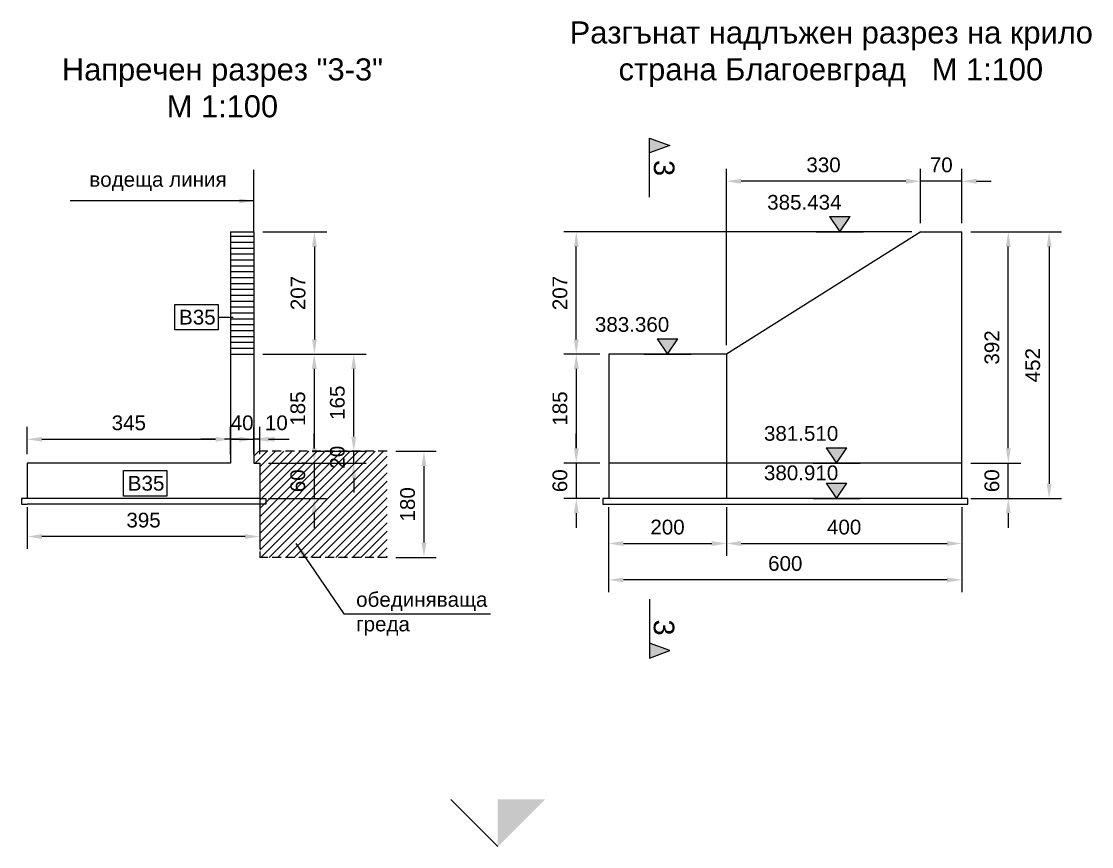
# Model space of a CAD drawing. Header units: centimetres. Extents: x 8495135 to 959133560, y 4530079 to 463453963.
# Drawn here: x 958985144 to 958986962, y 463397220 to 463398621 of the extents above; entities that cross this region are included whole.
import ezdxf
from ezdxf.enums import TextEntityAlignment as Align

# ---------------------------------------------------------------- set-up
doc = ezdxf.new("R2010")
doc.units = ezdxf.units.CM
doc.header["$LTSCALE"] = 0.1
doc.linetypes.add('CONTINU', pattern=[0])
doc.linetypes.add('DASHED', pattern=[0.75, 0.5, -0.25])
for name, color, linetype in [('40_REF_ELEV', 7, 'Continuous'), ('br_dimension', 1, 'Continuous'), ('br_hatch_tumen', 8, 'Continuous'), ('br_view_yellow', 2, 'Continuous')]:
    doc.layers.add(name, color=color, linetype=linetype)
doc.styles.add('1-10 cm', font='arial.ttf', dxfattribs={"height": 2.5})
doc.styles.add('1-50 cm', font='arial.ttf', dxfattribs={"height": 12.5})
doc.styles.add('MM 1 to 100', font='arial.ttf', dxfattribs={"height": 25})
doc.styles.add('MM_ARIAL', font='arial.ttf')
doc.dimstyles.new('MM DIM 1 to 100', dxfattribs={"dimscale": 10, "dimtxt": 2.5, "dimasz": 2.5, "dimexe": 2.1, "dimexo": 1.5, "dimgap": 1.5, "dimtad": 1, "dimdec": 0, "dimdsep": 46, "dimtxsty": 'MM_ARIAL', "dimcen": 3, "dimclrd": 1, "dimclre": 1, "dimclrt": 7, "dimaunit": 2, "dimadec": 1, "dimazin": 0, "dimtp": 100, "dimtm": 3, "dimtfac": 1, "dimtdec": 0, "dimtix": 1, "dimtmove": 0, "dimatfit": 3, "dimfxl": 0, "dimtolj": 1, "dimtzin": 0, "dimarcsym": 0})

# ---------------------------------------------------------------- blocks, each defined once
blk = doc.blocks.new('*D333')
at = {"layer": 'br_hatch_tumen', "color": 1, "lineweight": -2, "transparency": 16777216}
for p, q in [((958985553.8, 463398263.3), (958985662.6, 463398263.3)), ((958985641.6, 463398238.3), (958985641.6, 463398080.9)), ((958985553.8, 463398055.9), (958985662.6, 463398055.9))]:
    blk.add_line(p, q, dxfattribs=at)
at = {"layer": 'br_hatch_tumen', "color": 1, "transparency": 16777216}
for points in [[(958985637.5, 463398238.3), (958985645.8, 463398238.3), (958985641.6, 463398263.3)], [(958985637.5, 463398080.9), (958985645.8, 463398080.9), (958985641.6, 463398055.9)]]:
    blk.add_solid(points, dxfattribs=at)
at = {"layer": 'br_hatch_tumen', "color": 7, "transparency": 16777216, "insert": (958985613.9, 463398159.6), "char_height": 25, "attachment_point": 5, "rotation": 90, "style": 'MM_ARIAL'}
blk.add_mtext('\\A1;207', dxfattribs=at)
blk = doc.blocks.new('*D334')
at = {"layer": 'br_hatch_tumen', "color": 1, "lineweight": -2, "transparency": 16777216}
for p, q in [((958985637.6, 463398055.9), (958985662.3, 463398055.9)), ((958985641.3, 463398030.9), (958985641.3, 463397895.9)), ((958985563.8, 463397870.9), (958985662.3, 463397870.9))]:
    blk.add_line(p, q, dxfattribs=at)
at = {"layer": 'br_hatch_tumen', "color": 1, "transparency": 16777216}
for points in [[(958985637.1, 463398030.9), (958985645.5, 463398030.9), (958985641.3, 463398055.9)], [(958985637.1, 463397895.9), (958985645.5, 463397895.9), (958985641.3, 463397870.9)]]:
    blk.add_solid(points, dxfattribs=at)
at = {"layer": 'br_hatch_tumen', "color": 7, "transparency": 16777216, "insert": (958985613.5, 463397963.4), "char_height": 25, "attachment_point": 5, "rotation": 90, "style": 'MM_ARIAL'}
blk.add_mtext('\\A1;185', dxfattribs=at)
blk = doc.blocks.new('*D335')
at = {"layer": 'br_hatch_tumen', "color": 1, "lineweight": -2, "transparency": 16777216}
for p, q in [((958985641.3, 463397895.9), (958985641.3, 463397920.9)), ((958985626.3, 463397870.9), (958985620.3, 463397870.9)), ((958985641.3, 463397870.9), (958985641.3, 463397810.9)), ((958985563.8, 463397810.9), (958985662.3, 463397810.9)), ((958985641.3, 463397785.9), (958985641.3, 463397760.9))]:
    blk.add_line(p, q, dxfattribs=at)
at = {"layer": 'br_hatch_tumen', "color": 1, "transparency": 16777216}
for points in [[(958985637.1, 463397895.9), (958985645.5, 463397895.9), (958985641.3, 463397870.9)], [(958985637.1, 463397785.9), (958985645.5, 463397785.9), (958985641.3, 463397810.9)]]:
    blk.add_solid(points, dxfattribs=at)
at = {"layer": 'br_hatch_tumen', "color": 7, "transparency": 16777216, "insert": (958985613.5, 463397840.9), "char_height": 25, "attachment_point": 5, "rotation": 90, "style": 'MM_ARIAL'}
blk.add_mtext('\\A1;60', dxfattribs=at)
blk = doc.blocks.new('*D336')
at = {"layer": 'br_hatch_tumen', "color": 1, "lineweight": -2, "transparency": 16777216}
for p, q in [((958985153.8, 463397885.9), (958985153.8, 463397932.3)), ((958985498.8, 463397885.9), (958985498.8, 463397932.3)), ((958985178.8, 463397911.3), (958985473.8, 463397911.3))]:
    blk.add_line(p, q, dxfattribs=at)
at = {"layer": 'br_hatch_tumen', "color": 1, "transparency": 16777216}
for points in [[(958985178.8, 463397915.5), (958985178.8, 463397907.2), (958985153.8, 463397911.3)], [(958985473.8, 463397915.5), (958985473.8, 463397907.2), (958985498.8, 463397911.3)]]:
    blk.add_solid(points, dxfattribs=at)
at = {"layer": 'br_hatch_tumen', "color": 7, "transparency": 16777216, "insert": (958985326.3, 463397939.1), "char_height": 25, "attachment_point": 5, "style": 'MM_ARIAL'}
blk.add_mtext('\\A1;345', dxfattribs=at)
blk = doc.blocks.new('*D337')
at = {"layer": 'br_hatch_tumen', "color": 1, "lineweight": -2, "transparency": 16777216}
for p, q in [((958985498.8, 463397885.9), (958985498.8, 463397932.3)), ((958985538.8, 463397885.9), (958985538.8, 463397932.3)), ((958985473.8, 463397911.3), (958985448.8, 463397911.3)), ((958985498.8, 463397911.3), (958985538.8, 463397911.3)), ((958985563.8, 463397911.3), (958985588.8, 463397911.3))]:
    blk.add_line(p, q, dxfattribs=at)
at = {"layer": 'br_hatch_tumen', "color": 1, "transparency": 16777216}
for points in [[(958985473.8, 463397915.5), (958985473.8, 463397907.2), (958985498.8, 463397911.3)], [(958985563.8, 463397915.5), (958985563.8, 463397907.2), (958985538.8, 463397911.3)]]:
    blk.add_solid(points, dxfattribs=at)
at = {"layer": 'br_hatch_tumen', "color": 7, "transparency": 16777216, "insert": (958985518.8, 463397939.1), "char_height": 25, "attachment_point": 5, "style": 'MM_ARIAL'}
blk.add_mtext('\\A1;40', dxfattribs=at)
blk = doc.blocks.new('*D338')
at = {"layer": 'br_hatch_tumen', "color": 1, "lineweight": -2, "transparency": 16777216}
for p, q in [((958985153.8, 463397795.9), (958985153.8, 463397725.3)), ((958985548.8, 463397795.9), (958985548.8, 463397725.3)), ((958985523.8, 463397746.3), (958985178.8, 463397746.3))]:
    blk.add_line(p, q, dxfattribs=at)
at = {"layer": 'br_hatch_tumen', "color": 1, "transparency": 16777216}
for points in [[(958985178.8, 463397750.4), (958985178.8, 463397742.1), (958985153.8, 463397746.3)], [(958985523.8, 463397750.4), (958985523.8, 463397742.1), (958985548.8, 463397746.3)]]:
    blk.add_solid(points, dxfattribs=at)
at = {"layer": 'br_hatch_tumen', "color": 7, "transparency": 16777216, "insert": (958985351.3, 463397774), "char_height": 25, "attachment_point": 5, "style": 'MM_ARIAL'}
blk.add_mtext('\\A1;395', dxfattribs=at)
blk = doc.blocks.new('*D340')
at = {"layer": 'br_hatch_tumen', "color": 1, "lineweight": -2, "transparency": 16777216}
for p, q in [((958985538.8, 463397885.9), (958985538.8, 463397932.3)), ((958985548.8, 463397885.9), (958985548.8, 463397932.3)), ((958985513.8, 463397911.3), (958985488.8, 463397911.3)), ((958985548.8, 463397911.3), (958985538.8, 463397911.3)), ((958985573.8, 463397911.3), (958985598.8, 463397911.3))]:
    blk.add_line(p, q, dxfattribs=at)
at = {"layer": 'br_hatch_tumen', "color": 1, "transparency": 16777216}
for points in [[(958985513.8, 463397915.5), (958985513.8, 463397907.2), (958985538.8, 463397911.3)], [(958985573.8, 463397915.5), (958985573.8, 463397907.2), (958985548.8, 463397911.3)]]:
    blk.add_solid(points, dxfattribs=at)
at = {"layer": 'br_hatch_tumen', "color": 7, "transparency": 16777216, "insert": (958985576.9, 463397939.1), "char_height": 25, "attachment_point": 5, "style": 'MM_ARIAL'}
blk.add_mtext('\\A1;10', dxfattribs=at)
blk = doc.blocks.new('*D638')
at = {"layer": 'br_hatch_tumen', "color": 1, "lineweight": -2, "transparency": 16777216}
for p, q in [((958985780.1, 463397890.9), (958985848.6, 463397890.9)), ((958985827.6, 463397865.9), (958985827.6, 463397735.9)), ((958985780.1, 463397710.9), (958985848.6, 463397710.9))]:
    blk.add_line(p, q, dxfattribs=at)
at = {"layer": 'br_hatch_tumen', "color": 1, "transparency": 16777216}
for points in [[(958985823.5, 463397865.9), (958985831.8, 463397865.9), (958985827.6, 463397890.9)], [(958985823.5, 463397735.9), (958985831.8, 463397735.9), (958985827.6, 463397710.9)]]:
    blk.add_solid(points, dxfattribs=at)
at = {"layer": 'br_hatch_tumen', "color": 7, "transparency": 16777216, "insert": (958985799.9, 463397800.9), "char_height": 25, "attachment_point": 5, "rotation": 90, "style": 'MM_ARIAL'}
blk.add_mtext('\\A1;180', dxfattribs=at)
blk = doc.blocks.new('*D639')
at = {"layer": 'br_hatch_tumen', "color": 1, "lineweight": -2, "transparency": 16777216}
for p, q in [((958985708.4, 463397915.9), (958985708.4, 463397940.9)), ((958985637.6, 463397890.9), (958985729.4, 463397890.9)), ((958985708.4, 463397870.9), (958985708.4, 463397890.9)), ((958985637.6, 463397870.9), (958985729.4, 463397870.9)), ((958985708.4, 463397845.9), (958985708.4, 463397820.9))]:
    blk.add_line(p, q, dxfattribs=at)
at = {"layer": 'br_hatch_tumen', "color": 1, "transparency": 16777216}
for points in [[(958985704.2, 463397915.9), (958985712.6, 463397915.9), (958985708.4, 463397890.9)], [(958985704.2, 463397845.9), (958985712.6, 463397845.9), (958985708.4, 463397870.9)]]:
    blk.add_solid(points, dxfattribs=at)
at = {"layer": 'br_hatch_tumen', "color": 7, "transparency": 16777216, "insert": (958985680.6, 463397880.9), "char_height": 25, "attachment_point": 5, "rotation": 90, "style": 'MM_ARIAL'}
blk.add_mtext('\\A1;20', dxfattribs=at)
blk = doc.blocks.new('*D649')
at = {"layer": 'br_hatch_tumen', "color": 1, "lineweight": -2, "transparency": 16777216}
for p, q in [((958986756.4, 463398263.3), (958986910.6, 463398263.3)), ((958986889.6, 463398238.3), (958986889.6, 463397835.9)), ((958986756.4, 463397810.9), (958986910.6, 463397810.9))]:
    blk.add_line(p, q, dxfattribs=at)
at = {"layer": 'br_hatch_tumen', "color": 1, "transparency": 16777216}
for points in [[(958986885.5, 463398238.3), (958986893.8, 463398238.3), (958986889.6, 463398263.3)], [(958986885.5, 463397835.9), (958986893.8, 463397835.9), (958986889.6, 463397810.9)]]:
    blk.add_solid(points, dxfattribs=at)
at = {"layer": 'br_hatch_tumen', "color": 7, "transparency": 16777216, "insert": (958986861.9, 463398037.1), "char_height": 25, "attachment_point": 5, "rotation": 90, "style": 'MM_ARIAL'}
blk.add_mtext('\\A1;452', dxfattribs=at)
blk = doc.blocks.new('*D640')
at = {"layer": 'br_hatch_tumen', "color": 1, "lineweight": -2, "transparency": 16777216}
for p, q in [((958986820.3, 463397896), (958986820.3, 463397921)), ((958986756.4, 463397871), (958986841.3, 463397871)), ((958986820.3, 463397810.9), (958986820.3, 463397871)), ((958986756.4, 463397810.9), (958986841.3, 463397810.9)), ((958986820.3, 463397785.9), (958986820.3, 463397760.9))]:
    blk.add_line(p, q, dxfattribs=at)
at = {"layer": 'br_hatch_tumen', "color": 1, "transparency": 16777216}
for points in [[(958986816.1, 463397896), (958986824.4, 463397896), (958986820.3, 463397871)], [(958986816.1, 463397785.9), (958986824.4, 463397785.9), (958986820.3, 463397810.9)]]:
    blk.add_solid(points, dxfattribs=at)
at = {"layer": 'br_hatch_tumen', "color": 7, "transparency": 16777216, "insert": (958986792.5, 463397841), "char_height": 25, "attachment_point": 5, "rotation": 90, "style": 'MM_ARIAL'}
blk.add_mtext('\\A1;60', dxfattribs=at)
blk = doc.blocks.new('*D641')
at = {"layer": 'br_hatch_tumen', "color": 1, "lineweight": -2, "transparency": 16777216}
for p, q in [((958986756.4, 463398263.3), (958986841.3, 463398263.3)), ((958986820.3, 463397896), (958986820.3, 463398238.3)), ((958986756.4, 463397871), (958986841.3, 463397871))]:
    blk.add_line(p, q, dxfattribs=at)
at = {"layer": 'br_hatch_tumen', "color": 1, "transparency": 16777216}
for points in [[(958986816.1, 463398238.3), (958986824.4, 463398238.3), (958986820.3, 463398263.3)], [(958986816.1, 463397896), (958986824.4, 463397896), (958986820.3, 463397871)]]:
    blk.add_solid(points, dxfattribs=at)
at = {"layer": 'br_hatch_tumen', "color": 7, "transparency": 16777216, "insert": (958986792.5, 463398067.2), "char_height": 25, "attachment_point": 5, "rotation": 90, "style": 'MM_ARIAL'}
blk.add_mtext('\\A1;392', dxfattribs=at)
blk = doc.blocks.new('*D650')
at = {"layer": 'br_hatch_tumen', "color": 1, "lineweight": -2, "transparency": 16777216}
for p, q in [((958986671.4, 463398278.3), (958986671.4, 463398370.3)), ((958986741.4, 463398278.3), (958986741.4, 463398370.3)), ((958986646.4, 463398349.3), (958986621.4, 463398349.3)), ((958986741.4, 463398349.3), (958986671.4, 463398349.3)), ((958986766.4, 463398349.3), (958986791.4, 463398349.3))]:
    blk.add_line(p, q, dxfattribs=at)
at = {"layer": 'br_hatch_tumen', "color": 1, "transparency": 16777216}
for points in [[(958986646.4, 463398353.4), (958986646.4, 463398345.1), (958986671.4, 463398349.3)], [(958986766.4, 463398353.4), (958986766.4, 463398345.1), (958986741.4, 463398349.3)]]:
    blk.add_solid(points, dxfattribs=at)
at = {"layer": 'br_hatch_tumen', "color": 7, "transparency": 16777216, "insert": (958986706.4, 463398377), "char_height": 25, "attachment_point": 5, "style": 'MM_ARIAL'}
blk.add_mtext('\\A1;70', dxfattribs=at)
blk = doc.blocks.new('*D642')
at = {"layer": 'br_hatch_tumen', "color": 1, "lineweight": -2, "transparency": 16777216}
for p, q in [((958986656.4, 463398263.3), (958986065.4, 463398263.3)), ((958986086.4, 463398080.9), (958986086.4, 463398238.3)), ((958986126.4, 463398055.9), (958986065.4, 463398055.9))]:
    blk.add_line(p, q, dxfattribs=at)
at = {"layer": 'br_hatch_tumen', "color": 1, "transparency": 16777216}
for points in [[(958986082.3, 463398238.3), (958986090.6, 463398238.3), (958986086.4, 463398263.3)], [(958986082.3, 463398080.9), (958986090.6, 463398080.9), (958986086.4, 463398055.9)]]:
    blk.add_solid(points, dxfattribs=at)
at = {"layer": 'br_hatch_tumen', "color": 7, "transparency": 16777216, "insert": (958986058.7, 463398159.6), "char_height": 25, "attachment_point": 5, "rotation": 90, "style": 'MM_ARIAL'}
blk.add_mtext('\\A1;207', dxfattribs=at)
blk = doc.blocks.new('*D643')
at = {"layer": 'br_hatch_tumen', "color": 1, "lineweight": -2, "transparency": 16777216}
for p, q in [((958986126.4, 463398055.9), (958986065.4, 463398055.9)), ((958986086.4, 463398030.9), (958986086.4, 463397896)), ((958986126.4, 463397871), (958986065.4, 463397871))]:
    blk.add_line(p, q, dxfattribs=at)
at = {"layer": 'br_hatch_tumen', "color": 1, "transparency": 16777216}
for points in [[(958986082.3, 463398030.9), (958986090.6, 463398030.9), (958986086.4, 463398055.9)], [(958986082.3, 463397896), (958986090.6, 463397896), (958986086.4, 463397871)]]:
    blk.add_solid(points, dxfattribs=at)
at = {"layer": 'br_hatch_tumen', "color": 7, "transparency": 16777216, "insert": (958986058.7, 463397963.5), "char_height": 25, "attachment_point": 5, "rotation": 90, "style": 'MM_ARIAL'}
blk.add_mtext('\\A1;185', dxfattribs=at)
blk = doc.blocks.new('*D644')
at = {"layer": 'br_hatch_tumen', "color": 1, "lineweight": -2, "transparency": 16777216}
for p, q in [((958986086.4, 463397896), (958986086.4, 463397921)), ((958986126.4, 463397871), (958986065.4, 463397871)), ((958986086.4, 463397871), (958986086.4, 463397810.9)), ((958986126.4, 463397810.9), (958986065.4, 463397810.9)), ((958986086.4, 463397785.9), (958986086.4, 463397760.9))]:
    blk.add_line(p, q, dxfattribs=at)
at = {"layer": 'br_hatch_tumen', "color": 1, "transparency": 16777216}
for points in [[(958986082.3, 463397896), (958986090.6, 463397896), (958986086.4, 463397871)], [(958986082.3, 463397785.9), (958986090.6, 463397785.9), (958986086.4, 463397810.9)]]:
    blk.add_solid(points, dxfattribs=at)
at = {"layer": 'br_hatch_tumen', "color": 7, "transparency": 16777216, "insert": (958986058.7, 463397841), "char_height": 25, "attachment_point": 5, "rotation": 90, "style": 'MM_ARIAL'}
blk.add_mtext('\\A1;60', dxfattribs=at)
blk = doc.blocks.new('*D645')
at = {"layer": 'br_hatch_tumen', "color": 1, "lineweight": -2, "transparency": 16777216}
for p, q in [((958986141.4, 463397795.9), (958986141.4, 463397713.4)), ((958986341.4, 463397795.9), (958986341.4, 463397713.4)), ((958986166.4, 463397734.4), (958986316.4, 463397734.4))]:
    blk.add_line(p, q, dxfattribs=at)
at = {"layer": 'br_hatch_tumen', "color": 1, "transparency": 16777216}
for points in [[(958986166.4, 463397738.6), (958986166.4, 463397730.2), (958986141.4, 463397734.4)], [(958986316.4, 463397738.6), (958986316.4, 463397730.2), (958986341.4, 463397734.4)]]:
    blk.add_solid(points, dxfattribs=at)
at = {"layer": 'br_hatch_tumen', "color": 7, "transparency": 16777216, "insert": (958986241.4, 463397762.2), "char_height": 25, "attachment_point": 5, "style": 'MM_ARIAL'}
blk.add_mtext('\\A1;200', dxfattribs=at)
blk = doc.blocks.new('*D646')
at = {"layer": 'br_hatch_tumen', "color": 1, "lineweight": -2, "transparency": 16777216}
for p, q in [((958986341.4, 463397795.9), (958986341.4, 463397713.4)), ((958986741.4, 463397795.9), (958986741.4, 463397713.4)), ((958986366.4, 463397734.4), (958986716.4, 463397734.4))]:
    blk.add_line(p, q, dxfattribs=at)
at = {"layer": 'br_hatch_tumen', "color": 1, "transparency": 16777216}
for points in [[(958986366.4, 463397738.6), (958986366.4, 463397730.2), (958986341.4, 463397734.4)], [(958986716.4, 463397738.6), (958986716.4, 463397730.2), (958986741.4, 463397734.4)]]:
    blk.add_solid(points, dxfattribs=at)
at = {"layer": 'br_hatch_tumen', "color": 7, "transparency": 16777216, "insert": (958986541.4, 463397762.2), "char_height": 25, "attachment_point": 5, "style": 'MM_ARIAL'}
blk.add_mtext('\\A1;400', dxfattribs=at)
blk = doc.blocks.new('*D647')
at = {"layer": 'br_hatch_tumen', "color": 1, "lineweight": -2, "transparency": 16777216}
for p, q in [((958986141.4, 463397795.9), (958986141.4, 463397651.7)), ((958986741.4, 463397795.9), (958986741.4, 463397651.7)), ((958986716.4, 463397672.7), (958986166.4, 463397672.7))]:
    blk.add_line(p, q, dxfattribs=at)
at = {"layer": 'br_hatch_tumen', "color": 1, "transparency": 16777216}
for points in [[(958986166.4, 463397676.8), (958986166.4, 463397668.5), (958986141.4, 463397672.7)], [(958986716.4, 463397676.8), (958986716.4, 463397668.5), (958986741.4, 463397672.7)]]:
    blk.add_solid(points, dxfattribs=at)
at = {"layer": 'br_hatch_tumen', "color": 7, "transparency": 16777216, "insert": (958986441.4, 463397700.4), "char_height": 25, "attachment_point": 5, "style": 'MM_ARIAL'}
blk.add_mtext('\\A1;600', dxfattribs=at)
blk = doc.blocks.new('*D648')
at = {"layer": 'br_hatch_tumen', "color": 1, "lineweight": -2, "transparency": 16777216}
for p, q in [((958986341.4, 463398070.9), (958986341.4, 463398370.3)), ((958986671.4, 463398278.3), (958986671.4, 463398370.3)), ((958986646.4, 463398349.3), (958986366.4, 463398349.3))]:
    blk.add_line(p, q, dxfattribs=at)
at = {"layer": 'br_hatch_tumen', "color": 1, "transparency": 16777216}
for points in [[(958986366.4, 463398353.4), (958986366.4, 463398345.1), (958986341.4, 463398349.3)], [(958986646.4, 463398353.4), (958986646.4, 463398345.1), (958986671.4, 463398349.3)]]:
    blk.add_solid(points, dxfattribs=at)
at = {"layer": 'br_hatch_tumen', "color": 7, "transparency": 16777216, "insert": (958986506.4, 463398377), "char_height": 25, "attachment_point": 5, "style": 'MM_ARIAL'}
blk.add_mtext('\\A1;330', dxfattribs=at)
blk = doc.blocks.new('*U149')
at = {"linetype": 'CONTINU', "ltscale": 0.5}
blk.add_hatch(color=256, dxfattribs=at).paths.add_polyline_path([(-131.2, -52.5), (-150, 0), (-112.5, 0)])
at = {"ltscale": 0.5}
blk.add_line((0, 0), (-150, 0), dxfattribs=at)
at = {"lineweight": -3, "ltscale": 0.5}
for p, q in [((-150, 0), (-131.2, -52.5)), ((-131.2, -52.5), (-112.5, 0))]:
    blk.add_line(p, q, dxfattribs=at)
at = {"color": 7, "ltscale": 0.5, "style": '1-50 cm'}
blk.add_attdef('1', text='', height=52.5, dxfattribs=at).set_placement((-68.6, -37.6), align=Align.MIDDLE_CENTER)
blk = doc.blocks.new('*U148')
at = {"linetype": 'CONTINU', "ltscale": 0.5}
blk.add_hatch(color=256, dxfattribs=at).paths.add_polyline_path([(-131.2, -52.5), (-150, 0), (-112.5, 0)])
at = {"ltscale": 0.5}
blk.add_line((0, 0), (-150, 0), dxfattribs=at)
at = {"lineweight": -3, "ltscale": 0.5}
for p, q in [((-150, 0), (-131.2, -52.5)), ((-131.2, -52.5), (-112.5, 0))]:
    blk.add_line(p, q, dxfattribs=at)
at = {"color": 7, "ltscale": 0.5, "style": '1-50 cm'}
blk.add_attdef('1', text='', height=52.5, dxfattribs=at).set_placement((-66.9, -37.2), align=Align.MIDDLE_CENTER)
blk = doc.blocks.new('*U226')
at = {"ltscale": 0.5}
blk.add_hatch(color=256, dxfattribs=at).paths.add_polyline_path([(-26.2, 39), (0, 0), (26.2, 39)])
for p, q in [((-26.2, 39), (26.2, 39)), ((-26.2, 39), (0, 0)), ((0, 0), (26.2, 39)), ((-60, 0), (0, 0)), ((0, 0), (60, 0))]:
    blk.add_line(p, q, dxfattribs=at)
at = {"color": 7, "ltscale": 0.5, "style": '1-10 cm'}
blk.add_attdef('1', text='', height=37.5, dxfattribs=at).set_placement((-90.4, 56.7), align=Align.CENTER)
blk = doc.blocks.new('*U409')
at = {"ltscale": 0.5}
blk.add_hatch(color=256, dxfattribs=at).paths.add_polyline_path([(-26.2, 39), (0, 0), (26.2, 39)])
for p, q in [((-26.2, 39), (26.2, 39)), ((-26.2, 39), (0, 0)), ((0, 0), (26.2, 39)), ((-60, 0), (0, 0)), ((0, 0), (60, 0))]:
    blk.add_line(p, q, dxfattribs=at)
at = {"color": 7, "ltscale": 0.5, "style": '1-10 cm'}
blk.add_attdef('1', text='', height=37.5, dxfattribs=at).set_placement((-90.4, 46.5), align=Align.CENTER)
blk = doc.blocks.new('*D818')
at = {"layer": 'br_hatch_tumen', "color": 1, "lineweight": -2, "transparency": 16777216}
for p, q in [((958985553.8, 463398055.9), (958985729.4, 463398055.9)), ((958985708.4, 463397915.9), (958985708.4, 463398030.9)), ((958985637.6, 463397890.9), (958985729.4, 463397890.9))]:
    blk.add_line(p, q, dxfattribs=at)
at = {"layer": 'br_hatch_tumen', "color": 1, "transparency": 16777216}
for points in [[(958985704.2, 463398030.9), (958985712.6, 463398030.9), (958985708.4, 463398055.9)], [(958985704.2, 463397915.9), (958985712.6, 463397915.9), (958985708.4, 463397890.9)]]:
    blk.add_solid(points, dxfattribs=at)
at = {"layer": 'br_hatch_tumen', "color": 7, "transparency": 16777216, "insert": (958985680.6, 463397973.4), "char_height": 25, "attachment_point": 5, "rotation": 90, "style": 'MM_ARIAL'}
blk.add_mtext('\\A1;165', dxfattribs=at)

msp = doc.modelspace()

# ---------------------------------------------------------------- hatches: boundary and pattern name
at = {"layer": 'br_hatch_tumen', "linetype": 'DASHED', "ltscale": 200}
h = msp.add_hatch(dxfattribs=at)
h.set_pattern_fill('_USER', color=256, scale=10, angle=45, style=2, pattern_type=0)
h.set_pattern_definition([(45, (950484726.383, 458866640.981), (-7.071067812, 7.071067812), [])])
h.paths.add_polyline_path([(958985548.84, 463397870.93), (958985538.84, 463397870.93), (958985538.84, 463397890.93), (958985765.07, 463397890.93), (958985765.07, 463397710.93), (958985548.84, 463397710.93), (958985548.84, 463397810.93)])
h.paths.add_polyline_path([(958985624.44, 463397815.44), (958985624.44, 463397866.79), (958985675.96, 463397866.79), (958985675.96, 463397815.44)], flags=24)
h.paths.add_polyline_path([(958985763.53, 463397749.67), (958985659.42, 463397749.67), (958985659.42, 463397787.86), (958985763.53, 463397787.86)], flags=24)

# ---------------------------------------------------------------- linework, layer by layer
at = {"layer": '40_REF_ELEV'}
msp.add_line((958985953.07, 463397219.98), (958985873.07, 463397299.98), dxfattribs=at)
msp.add_solid([(958985953.07, 463397219.98), (958986033.07, 463397299.98), (958985953.07, 463397299.98)], dxfattribs=at)
at = {"layer": 'br_dimension', "ltscale": 0.5}
msp.add_line((958985478.06, 463398118.57), (958985503.31, 463398118.67), dxfattribs=at)
at = {"layer": 'br_dimension', "color": 1, "ltscale": 3}
for p, q in [((958985153.84, 463397810.93), (958985143.84, 463397810.93)), ((958985143.84, 463397810.93), (958985143.84, 463397800.93)), ((958985143.84, 463397800.93), (958985153.84, 463397800.93)), ((958985558.84, 463397800.93), (958985153.84, 463397800.93)), ((958985548.84, 463397810.93), (958985558.84, 463397810.93)), ((958985558.84, 463397800.93), (958985548.84, 463397800.93)), ((958985558.84, 463397810.93), (958985558.84, 463397800.93))]:
    msp.add_line(p, q, dxfattribs=at)
at = {"layer": 'br_dimension', "ltscale": 0.5}
for points in [[(958985404.55, 463398140.15), (958985478.06, 463398140.15), (958985478.06, 463398096.99), (958985404.55, 463398096.99)], [(958985317.48, 463397858.15), (958985390.99, 463397858.15), (958985390.99, 463397814.99), (958985317.48, 463397814.99)]]:
    msp.add_lwpolyline(points, close=True, dxfattribs=at)
msp.add_lwpolyline([(958986141.43, 463397810.93), (958986131.43, 463397810.93), (958986131.43, 463397800.93), (958986741.43, 463397800.93), (958986751.43, 463397800.93), (958986751.43, 463397810.93), (958986741.43, 463397810.93)], dxfattribs=at)
at = {"layer": 'br_hatch_tumen'}
msp.add_line((958985538.84, 463398263.33), (958985538.84, 463398368.48), dxfattribs=at)
at = {"layer": 'br_hatch_tumen', "linetype": 'DASHED', "ltscale": 300}
for p, q in [((958985765.07, 463397890.93), (958985538.84, 463397890.93)), ((958985548.84, 463397810.93), (958985548.84, 463397710.93)), ((958985765.07, 463397710.93), (958985548.84, 463397710.93))]:
    msp.add_line(p, q, dxfattribs=at)
at = {"layer": 'br_view_yellow', "ltscale": 0.005}
for p, q in [((958985498.84, 463398263.33), (958985498.84, 463398055.93)), ((958985498.84, 463398263.33), (958985538.84, 463398263.33)), ((958985538.84, 463398263.33), (958985538.84, 463398055.93)), ((958985498.84, 463398230.93), (958985498.84, 463397870.93)), ((958985538.84, 463398230.93), (958985538.84, 463397870.93)), ((958985498.84, 463398055.93), (958985538.84, 463398055.93)), ((958985498.84, 463397870.93), (958985153.84, 463397870.93)), ((958985153.84, 463397870.93), (958985153.84, 463397810.93)), ((958985538.84, 463397870.93), (958985548.84, 463397870.93)), ((958985548.84, 463397870.93), (958985548.84, 463397810.93)), ((958985548.84, 463397810.93), (958985153.84, 463397810.93))]:
    msp.add_line(p, q, dxfattribs=at)
at = {"layer": 'br_view_yellow', "color": 9, "linetype": 'ByBlock', "ltscale": 3}
for p, q in [((958985498.84, 463398255.93), (958985538.84, 463398255.93)), ((958985498.84, 463398245.93), (958985538.84, 463398245.93)), ((958985498.84, 463398235.93), (958985538.84, 463398235.93)), ((958985498.84, 463398225.93), (958985538.84, 463398225.93)), ((958985498.84, 463398215.93), (958985538.84, 463398215.93)), ((958985498.84, 463398205.93), (958985538.84, 463398205.93)), ((958985498.84, 463398195.93), (958985538.84, 463398195.93)), ((958985498.84, 463398185.93), (958985538.84, 463398185.93)), ((958985498.84, 463398175.93), (958985538.84, 463398175.93)), ((958985498.84, 463398165.93), (958985538.84, 463398165.93)), ((958985498.84, 463398155.93), (958985538.84, 463398155.93)), ((958985498.84, 463398145.93), (958985538.84, 463398145.93)), ((958985498.84, 463398135.93), (958985538.84, 463398135.93)), ((958985498.84, 463398125.93), (958985538.84, 463398125.93)), ((958985498.84, 463398115.93), (958985538.84, 463398115.93)), ((958985498.84, 463398105.93), (958985538.84, 463398105.93)), ((958985498.84, 463398095.93), (958985538.84, 463398095.93)), ((958985498.84, 463398085.93), (958985538.84, 463398085.93)), ((958985498.84, 463398075.93), (958985538.84, 463398075.93)), ((958985498.84, 463398065.93), (958985538.84, 463398065.93))]:
    msp.add_line(p, q, dxfattribs=at)
at = {"layer": 'br_view_yellow'}
for p, q in [((958986671.43, 463398263.33), (958986341.43, 463398055.93)), ((958986671.43, 463398263.33), (958986741.43, 463398263.33)), ((958986741.43, 463397810.93), (958986741.43, 463398263.33)), ((958986141.43, 463398055.93), (958986141.43, 463397810.93)), ((958986341.43, 463398055.93), (958986141.43, 463398055.93)), ((958986341.43, 463398055.93), (958986341.43, 463397810.93)), ((958986341.43, 463397871.01), (958986141.43, 463397871.01)), ((958986741.43, 463397871.01), (958986341.43, 463397871.01)), ((958986341.43, 463397810.93), (958986141.43, 463397810.93)), ((958986741.43, 463397810.93), (958986341.43, 463397810.93))]:
    msp.add_line(p, q, dxfattribs=at)

# ---------------------------------------------------------------- block references
at = {"layer": 'br_dimension'}
ref = msp.add_blockref('*U149', (958986210.55, 463398322.31), dxfattribs=dict(at, xscale=-0.66667, yscale=0.66667, zscale=0.66667, rotation=90))
ref.add_attrib('1', '3', dxfattribs={"layer": '0', "color": 7, "ltscale": 0.5, "height": 35, "rotation": 270, "style": '1-50 cm'}).set_placement((958986235.73, 463398371.7), align=Align.MIDDLE_CENTER)
at = {"layer": 'br_dimension', "ltscale": 0.5, "xscale": 0.666667, "yscale": 0.666667, "zscale": 0.666667, "rotation": 3.101571329105025e-05}
for name, p, values in [('*U226', (958986534.11, 463398263.33), {'1': '385.434'}), ('*U226', (958986241.43, 463398055.93), {'1': '383.360'}), ('*U226', (958986528.57, 463397871.01), {'1': '381.510'}), ('*U409', (958986528.57, 463397810.93), {'1': '380.910'})]:
    msp.add_blockref(name, p, dxfattribs=at).add_auto_attribs(values)
at = {"layer": 'br_dimension'}
ref = msp.add_blockref('*U148', (958986210.55, 463397640.03), dxfattribs=dict(at, xscale=0.66667, yscale=0.66667, zscale=0.66667, rotation=90.00000000000001))
ref.add_attrib('1', '3', dxfattribs={"layer": '0', "color": 7, "ltscale": 0.5, "height": 35, "rotation": 270, "style": '1-50 cm'}).set_placement((958986235.5, 463397591.74), align=Align.MIDDLE_CENTER)

# ---------------------------------------------------------------- texts
at = {"layer": 'br_view_yellow', "linetype": 'ByBlock', "ltscale": 3, "style": 'MM 1 to 100'}
for s, p in [('водеща линия', (958985259.19, 463398339.96)), ('B35', (958985411.67, 463398106.16)), ('B35', (958985324.59, 463397824.16))]:
    msp.add_text(s, height=25, dxfattribs=at).set_placement(p)
at = {"layer": 'br_view_yellow', "attachment_point": 1, "style": 'MM 1 to 100'}
for s, insert, char_height, width in [('\\pi10.162;Разгънат надлъжен разрез на крило \\P\\pi93.284;страна Благоевград   М 1:100', (958986064.96, 463398620.63), 37.5, 903.2883), ('\\pi10.908;Напречен разрез "3-3"   \\P\\pi188.92;М 1:100', (958985201.72, 463398557.89), 37.5, 560.7309), ('обединяваща греда', (958985712.43, 463397651.95), 25, 172.1427)]:
    msp.add_mtext(s, dxfattribs=dict(at, insert=insert, char_height=char_height, width=width))

# ---------------------------------------------------------------- dimensions: what is measured, and where the dimension line sits
at = {"layer": 'br_hatch_tumen'}
for base, p1, p2, angle, picture, middle in [((958986341.43, 463398349.26), (958986671.43, 463398263.33), (958986341.43, 463398055.93), 180, '*D648', (958986506.43, 463398377.03)), ((958986671.43, 463398349.26), (958986741.43, 463398263.33), (958986671.43, 463398263.33), 180, '*D650', (958986706.43, 463398377.02)), ((958985641.62, 463398055.93), (958985538.84, 463398263.33), (958985538.84, 463398055.93), 90, '*D333', (958985613.86, 463398159.63)), ((958986086.44, 463398263.33), (958986141.43, 463398055.93), (958986671.43, 463398263.33), 90, '*D642', (958986058.67, 463398159.63)), ((958986889.65, 463397810.93), (958986741.43, 463398263.33), (958986741.43, 463397810.93), 90, '*D649', (958986861.88, 463398037.13)), ((958986820.25, 463398263.33), (958986741.43, 463397871.01), (958986741.43, 463398263.33), 90, '*D641', (958986792.48, 463398067.17)), ((958985708.4, 463398055.93), (958985622.62, 463397890.93), (958985538.84, 463398055.93), 90, '*D818', (958985680.64, 463397973.43)), ((958985641.3, 463397870.93), (958985622.62, 463398055.93), (958985548.84, 463397870.93), 90, '*D334', (958985613.53, 463397963.43)), ((958986086.44, 463397871.01), (958986141.43, 463398055.93), (958986141.43, 463397871.01), 90, '*D643', (958986058.67, 463397963.47)), ((958985708.4, 463397890.93), (958985622.62, 463397870.93), (958985622.62, 463397890.93), 90, '*D639', (958985680.64, 463397880.93)), ((958985641.3, 463397810.93), (958985641.3, 463397870.93), (958985548.84, 463397810.93), 90, '*D335', (958985613.53, 463397840.93)), ((958986086.44, 463397810.93), (958986141.43, 463397871.01), (958986141.43, 463397810.93), 90, '*D644', (958986058.67, 463397840.97)), ((958986820.25, 463397871.01), (958986741.43, 463397810.93), (958986741.43, 463397871.01), 90, '*D640', (958986792.49, 463397840.97)), ((958985827.62, 463397710.93), (958985765.07, 463397890.93), (958985765.07, 463397710.93), 90, '*D638', (958985799.85, 463397800.93)), ((958985153.84, 463397746.28), (958985548.84, 463397810.93), (958985153.84, 463397810.93), 180, '*D338', (958985351.34, 463397774.05)), ((958986341.43, 463397734.41), (958986141.43, 463397810.93), (958986341.43, 463397810.93), 180, '*D645', (958986241.43, 463397762.17)), ((958986141.43, 463397672.67), (958986741.43, 463397810.93), (958986141.43, 463397810.93), 180, '*D647', (958986441.43, 463397700.43)), ((958986741.43, 463397734.41), (958986341.43, 463397810.93), (958986741.43, 463397810.93), 180, '*D646', (958986541.43, 463397762.17))]:
    dim = msp.add_linear_dim(base=base, p1=p1, p2=p2, angle=angle, dimstyle='MM DIM 1 to 100', dxfattribs=at)
    dim.commit()
    dim.dimension.update_dxf_attribs({"geometry": picture, "text_midpoint": middle})
for base, p1, p2, picture, middle in [((958985498.84, 463397911.33), (958985153.84, 463397870.93), (958985498.84, 463397870.93), '*D336', (958985326.34, 463397939.1)), ((958985538.84, 463397911.33), (958985498.84, 463397870.93), (958985538.84, 463397870.93), '*D337', (958985518.84, 463397939.09))]:
    dim = msp.add_linear_dim(base=base, p1=p1, p2=p2, dimstyle='MM DIM 1 to 100', dxfattribs=at)
    dim.commit()
    dim.dimension.update_dxf_attribs({"geometry": picture, "text_midpoint": middle})
dim = msp.add_linear_dim(base=(958985538.84, 463397911.33), p1=(958985548.84, 463397870.93), p2=(958985538.84, 463397870.93), angle=180, dimstyle='MM DIM 1 to 100', override={"dimtmove": 2}, dxfattribs=at)
dim.commit()
dim.dimension.update_dxf_attribs({"geometry": '*D340', "text_midpoint": (958985576.85, 463397939.09), "dimtype": 160})

# ---------------------------------------------------------------- leaders
msp.add_leader([(958985538.84, 463398315.91), (958985226.85, 463398315.91)], dimstyle='MM DIM 1 to 100', override={"dimgap": 1.5, "dimtad": 0}, dxfattribs=at)
msp.add_leader([(958985610.26, 463397734.43), (958985691.51, 463397615.27), (958985940.52, 463397615.27)], dimstyle='MM DIM 1 to 100', dxfattribs=at)

doc.saveas('drawing.dxf')
